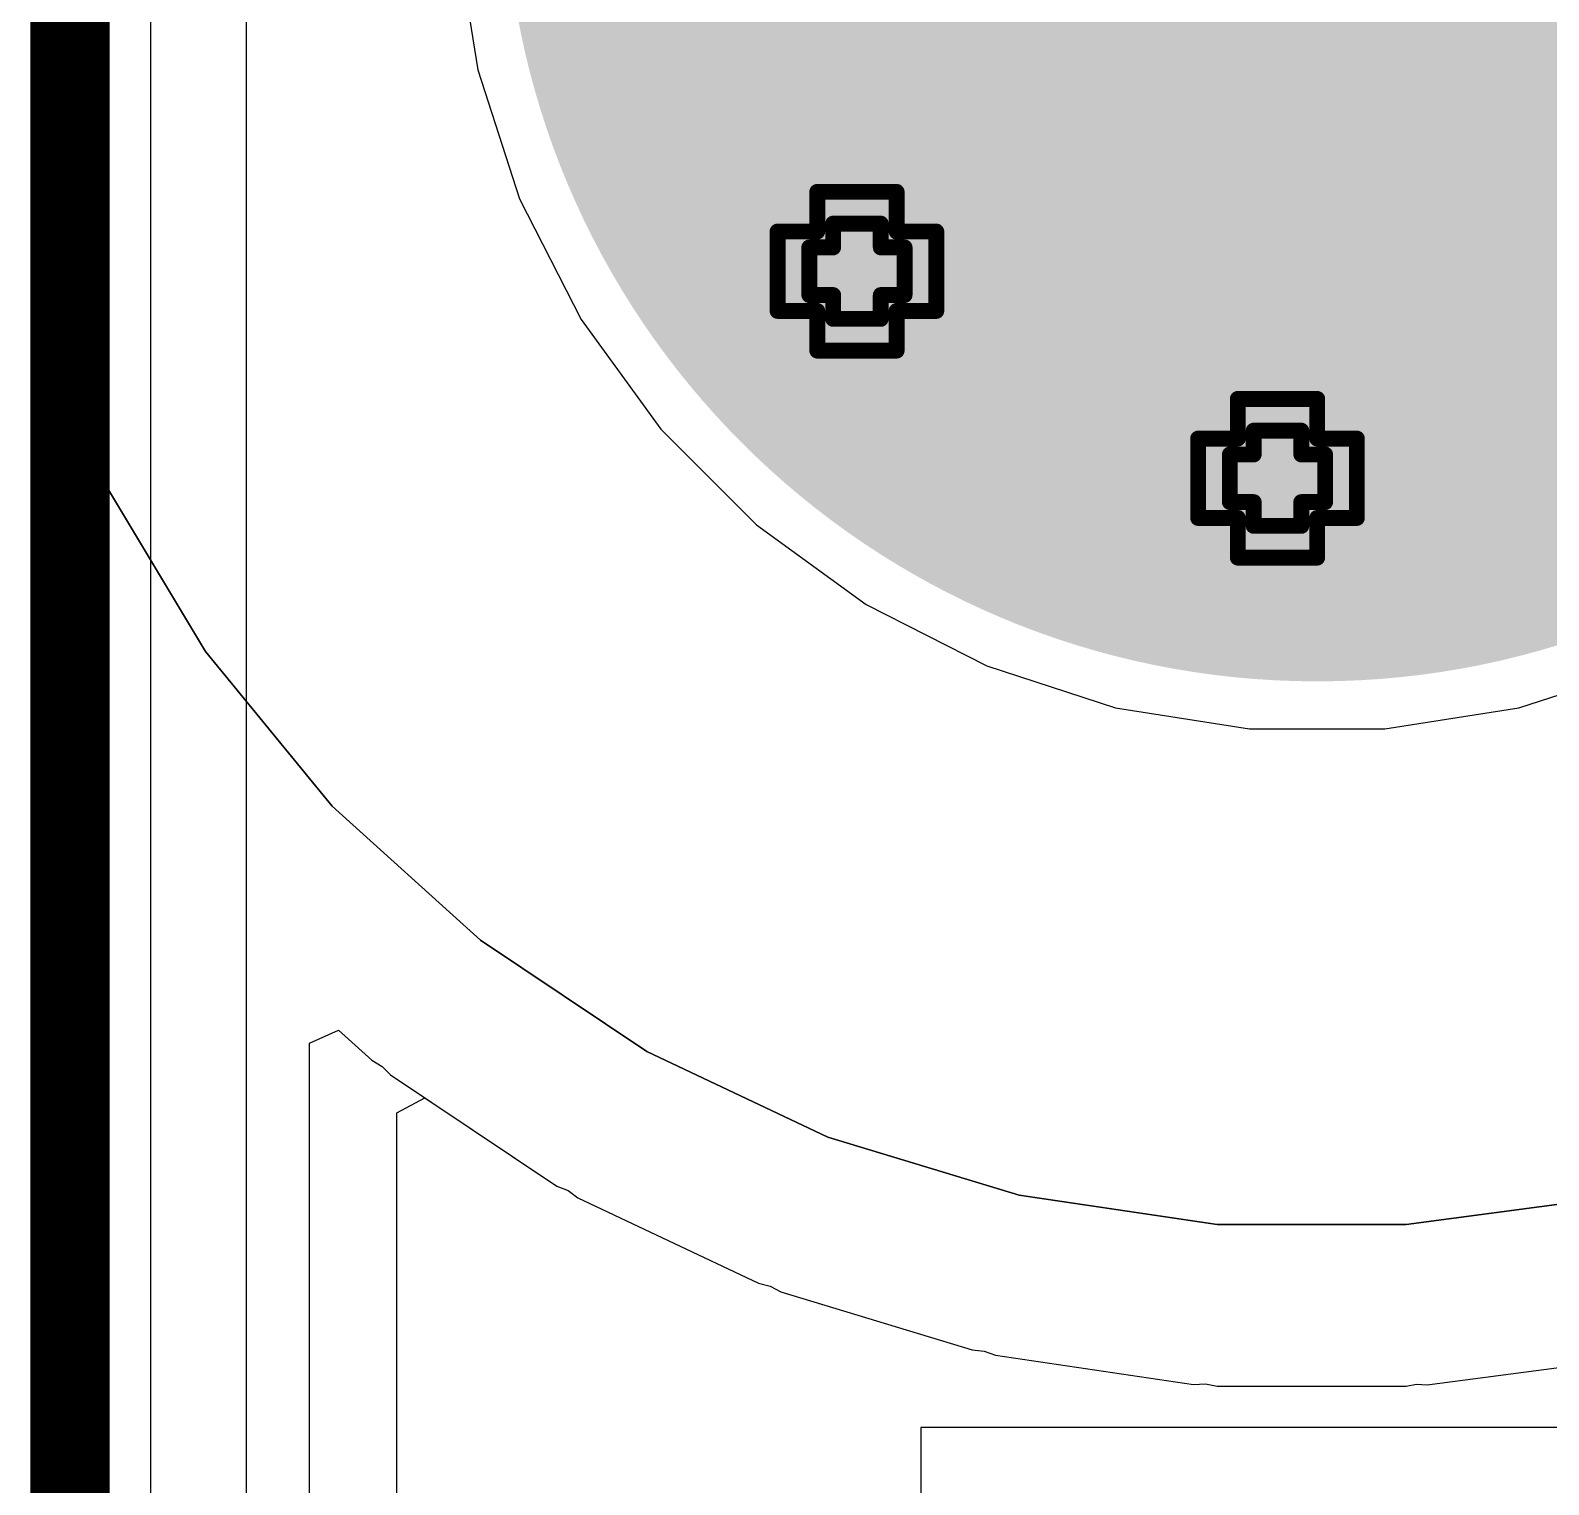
# Model space of a CAD drawing. Header units: inches. Extents: x -3 to 5259, y -3 to 5282.
# Drawn here: x -2.849 to 2.009, y 98.096 to 102.75 of the extents above; entities that cross this region are included whole.
import ezdxf

# ---------------------------------------------------------------- set-up
doc = ezdxf.new("R2010")
doc.units = ezdxf.units.IN
for name, color, linetype in [('Board Outline', 216, 'Continuous'), ('Bottom Layer', 5, 'Continuous'), ('Bottom Solder', 6, 'Continuous'), ('Drill Drawing', 1, 'Continuous'), ('Layer 1', 16, 'Continuous'), ('Layer 2', 76, 'Continuous'), ('Multi-Layer', 9, 'Continuous'), ('Pad Holes', 156, 'Continuous'), ('Top Layer', 1, 'Continuous'), ('Top Solder', 216, 'Continuous'), ('Via Holes', 16, 'Continuous')]:
    doc.layers.add(name, color=color, linetype=linetype)

msp = doc.modelspace()

# ---------------------------------------------------------------- hatches: boundary and pattern name
at = {"layer": 'Bottom Layer'}
h = msp.add_hatch(color=5, dxfattribs=at)
edge = h.paths.add_edge_path()
edge.add_arc((1.2683, 103.2683), 2.5, 0, 360)
h = msp.add_hatch(color=5, dxfattribs=at)
edge = h.paths.add_edge_path()
edge.add_arc((-0.2044, 101.9793), 0.3, 0, 360)
h = msp.add_hatch(color=5, dxfattribs=at)
edge = h.paths.add_edge_path()
edge.add_arc((1.1413, 101.3167), 0.3, 0, 360)
at = {"layer": 'Bottom Solder'}
h = msp.add_hatch(color=6, dxfattribs=at)
edge = h.paths.add_edge_path()
edge.add_arc((1.2683, 103.2683), 2.6016, 0, 360)
h = msp.add_hatch(color=6, dxfattribs=at)
edge = h.paths.add_edge_path()
edge.add_arc((-0.2044, 101.9793), 0.4016, 0, 360)
h = msp.add_hatch(color=6, dxfattribs=at)
edge = h.paths.add_edge_path()
edge.add_arc((1.1413, 101.3167), 0.4016, 0, 360)
at = {"layer": 'Layer 1'}
h = msp.add_hatch(color=16, dxfattribs=at)
edge = h.paths.add_edge_path()
edge.add_arc((1.2683, 103.2683), 2.5, 0, 360)
h = msp.add_hatch(color=16, dxfattribs=at)
edge = h.paths.add_edge_path()
edge.add_arc((-0.2044, 101.9793), 0.3, 0, 360)
h = msp.add_hatch(color=16, dxfattribs=at)
edge = h.paths.add_edge_path()
edge.add_arc((1.1413, 101.3167), 0.3, 0, 360)
at = {"layer": 'Layer 2'}
h = msp.add_hatch(color=76, dxfattribs=at)
edge = h.paths.add_edge_path()
edge.add_arc((1.2683, 103.2683), 2.5, 0, 360)
h = msp.add_hatch(color=76, dxfattribs=at)
edge = h.paths.add_edge_path()
edge.add_arc((-0.2044, 101.9793), 0.3, 0, 360)
h = msp.add_hatch(color=76, dxfattribs=at)
edge = h.paths.add_edge_path()
edge.add_arc((1.1413, 101.3167), 0.3, 0, 360)
at = {"layer": 'Multi-Layer'}
h = msp.add_hatch(color=9, dxfattribs=at)
edge = h.paths.add_edge_path()
edge.add_arc((1.2683, 103.2683), 2.5, 0, 360)
at = {"layer": 'Pad Holes'}
h = msp.add_hatch(color=7, dxfattribs=at)
edge = h.paths.add_edge_path()
edge.add_arc((1.2683, 103.2683), 1.55, 0, 360)
at = {"layer": 'Top Layer'}
h = msp.add_hatch(color=1, dxfattribs=at)
edge = h.paths.add_edge_path()
edge.add_arc((1.2683, 103.2683), 2.5, 0, 360)
h = msp.add_hatch(color=1, dxfattribs=at)
edge = h.paths.add_edge_path()
edge.add_arc((-0.2044, 101.9793), 0.3, 0, 360)
h = msp.add_hatch(color=1, dxfattribs=at)
edge = h.paths.add_edge_path()
edge.add_arc((1.1413, 101.3167), 0.3, 0, 360)
at = {"layer": 'Top Solder'}
h = msp.add_hatch(color=216, dxfattribs=at)
edge = h.paths.add_edge_path()
edge.add_arc((1.2683, 103.2683), 2.6016, 0, 360)
h = msp.add_hatch(color=216, dxfattribs=at)
edge = h.paths.add_edge_path()
edge.add_arc((-0.2044, 101.9793), 0.4016, 0, 360)
h = msp.add_hatch(color=216, dxfattribs=at)
edge = h.paths.add_edge_path()
edge.add_arc((1.1413, 101.3167), 0.4016, 0, 360)
at = {"layer": 'Via Holes'}
h = msp.add_hatch(color=7, dxfattribs=at)
edge = h.paths.add_edge_path()
edge.add_arc((-0.2044, 101.9793), 0.15, 0, 360)
h = msp.add_hatch(color=7, dxfattribs=at)
edge = h.paths.add_edge_path()
edge.add_arc((1.1413, 101.3167), 0.15, 0, 360)

# ---------------------------------------------------------------- linework, layer by layer
at = {"layer": 'Board Outline'}
msp.add_lwpolyline([(-2.7223, -2.7223, 0.254, 0.254, 0), (-2.7223, 107.2777, 0.254, 0.254, 0)], format="xyseb", dxfattribs=at)
at = {"layer": 'Bottom Layer'}
for p, q in [((-2.741, 107.259), (-2.741, 101.6076)), ((-2.741, 101.6076), (-2.6185, 101.3119)), ((-2.6185, 101.3119), (-2.2894, 100.7627)), ((-2.2894, 100.7627), (-1.8832, 100.2678)), ((-1.8832, 100.2678), (-1.4088, 99.8379)), ((-1.4088, 99.8379), (-0.8765, 99.4822)), ((-0.8765, 99.4822), (-0.2977, 99.2084)), ((-1.6764, 99.286), (-1.5868, 99.3339)), ((-1.5868, 99.3339), (-1.1643, 99.0515)), ((-1.6764, 75.438), (-1.6764, 99.286)), ((-0.2977, 99.2084), (0.3149, 99.0226)), ((-1.1643, 99.0515), (-1.1288, 99.0368)), ((-1.1288, 99.0368), (-1.098, 99.014)), ((-1.098, 99.014), (-0.5192, 98.7402)), ((0.3149, 99.0226), (0.9482, 98.9287)), ((1.5528, 98.9287), (2.1168, 99.0029)), ((0.9482, 98.9287), (1.2683, 98.9287)), ((1.2683, 98.9287), (1.5528, 98.9287)), ((-0.5192, 98.7402), (-0.482, 98.7309)), ((-0.482, 98.7309), (-0.4481, 98.7128)), ((-0.4481, 98.7128), (0.1646, 98.527)), ((0.1646, 98.527), (0.2028, 98.5232)), ((0.2028, 98.5232), (0.2389, 98.5103)), ((0.2389, 98.5103), (0.8722, 98.4163)), ((1.6204, 98.4151), (2.1844, 98.4894)), ((0.8722, 98.4163), (0.9106, 98.4182)), ((0.9106, 98.4182), (0.9482, 98.4107)), ((0.9482, 98.4107), (1.5528, 98.4107)), ((1.5528, 98.4107), (1.5863, 98.4174)), ((1.5863, 98.4174), (1.6204, 98.4151))]:
    msp.add_line(p, q, dxfattribs=at)
at = {"layer": 'Bottom Solder'}
for p, q in [((-2.741, 107.259), (-2.741, 101.6076)), ((-2.741, 101.6076), (-2.6185, 101.3119)), ((-2.6185, 101.3119), (-2.2894, 100.7627)), ((-2.2894, 100.7627), (-1.8832, 100.2678)), ((-1.8832, 100.2678), (-1.4088, 99.8379)), ((-1.4088, 99.8379), (-0.8765, 99.4822)), ((-0.8765, 99.4822), (-0.2977, 99.2084)), ((-0.2977, 99.2084), (0.3149, 99.0226)), ((0.3149, 99.0226), (0.9482, 98.9287)), ((1.5528, 98.9287), (2.1168, 99.0029)), ((0.9482, 98.9287), (1.2683, 98.9287)), ((1.2683, 98.9287), (1.5528, 98.9287))]:
    msp.add_line(p, q, dxfattribs=at)
at = {"layer": 'Drill Drawing'}
for points in [[(-0.3314, 102.1063, 0.0508, 0.0508, 0), (-0.3314, 102.2333, 0.0508, 0.0508, 0)], [(-0.3314, 102.2333, 0.0508, 0.0508, 0), (-0.0774, 102.2333, 0.0508, 0.0508, 0)], [(-0.0774, 102.1063, 0.0508, 0.0508, 0), (-0.0774, 102.2333, 0.0508, 0.0508, 0)], [(-0.4584, 101.8523, 0.0508, 0.0508, 0), (-0.4584, 102.1063, 0.0508, 0.0508, 0)], [(-0.4584, 102.1063, 0.0508, 0.0508, 0), (-0.3314, 102.1063, 0.0508, 0.0508, 0)], [(-0.2806, 102.0555, 0.0508, 0.0508, 0), (-0.2806, 102.1317, 0.0508, 0.0508, 0)], [(-0.2806, 102.1317, 0.0508, 0.0508, 0), (-0.1282, 102.1317, 0.0508, 0.0508, 0)], [(-0.1282, 102.0555, 0.0508, 0.0508, 0), (-0.1282, 102.1317, 0.0508, 0.0508, 0)], [(-0.0774, 102.1063, 0.0508, 0.0508, 0), (0.0496, 102.1063, 0.0508, 0.0508, 0)], [(0.0496, 101.8523, 0.0508, 0.0508, 0), (0.0496, 102.1063, 0.0508, 0.0508, 0)], [(-0.3568, 101.9031, 0.0508, 0.0508, 0), (-0.3568, 102.0555, 0.0508, 0.0508, 0)], [(-0.3568, 102.0555, 0.0508, 0.0508, 0), (-0.2806, 102.0555, 0.0508, 0.0508, 0)], [(-0.1282, 102.0555, 0.0508, 0.0508, 0), (-0.052, 102.0555, 0.0508, 0.0508, 0)], [(-0.052, 101.9031, 0.0508, 0.0508, 0), (-0.052, 102.0555, 0.0508, 0.0508, 0)], [(-0.3568, 101.9031, 0.0508, 0.0508, 0), (-0.2806, 101.9031, 0.0508, 0.0508, 0)], [(-0.2806, 101.8269, 0.0508, 0.0508, 0), (-0.2806, 101.9031, 0.0508, 0.0508, 0)], [(-0.1282, 101.9031, 0.0508, 0.0508, 0), (-0.052, 101.9031, 0.0508, 0.0508, 0)], [(-0.1282, 101.8269, 0.0508, 0.0508, 0), (-0.1282, 101.9031, 0.0508, 0.0508, 0)], [(-0.4584, 101.8523, 0.0508, 0.0508, 0), (-0.3314, 101.8523, 0.0508, 0.0508, 0)], [(-0.3314, 101.7253, 0.0508, 0.0508, 0), (-0.3314, 101.8523, 0.0508, 0.0508, 0)], [(-0.0774, 101.8523, 0.0508, 0.0508, 0), (0.0496, 101.8523, 0.0508, 0.0508, 0)], [(-0.0774, 101.7253, 0.0508, 0.0508, 0), (-0.0774, 101.8523, 0.0508, 0.0508, 0)], [(-0.2806, 101.8269, 0.0508, 0.0508, 0), (-0.1282, 101.8269, 0.0508, 0.0508, 0)], [(-0.3314, 101.7253, 0.0508, 0.0508, 0), (-0.0774, 101.7253, 0.0508, 0.0508, 0)], [(1.0143, 101.4437, 0.0508, 0.0508, 0), (1.0143, 101.5707, 0.0508, 0.0508, 0)], [(1.0143, 101.5707, 0.0508, 0.0508, 0), (1.2683, 101.5707, 0.0508, 0.0508, 0)], [(1.2683, 101.4437, 0.0508, 0.0508, 0), (1.2683, 101.5707, 0.0508, 0.0508, 0)], [(1.0651, 101.3929, 0.0508, 0.0508, 0), (1.0651, 101.4691, 0.0508, 0.0508, 0)], [(1.0651, 101.4691, 0.0508, 0.0508, 0), (1.2175, 101.4691, 0.0508, 0.0508, 0)], [(1.2175, 101.3929, 0.0508, 0.0508, 0), (1.2175, 101.4691, 0.0508, 0.0508, 0)], [(0.8873, 101.1897, 0.0508, 0.0508, 0), (0.8873, 101.4437, 0.0508, 0.0508, 0)], [(0.8873, 101.4437, 0.0508, 0.0508, 0), (1.0143, 101.4437, 0.0508, 0.0508, 0)], [(1.2683, 101.4437, 0.0508, 0.0508, 0), (1.3953, 101.4437, 0.0508, 0.0508, 0)], [(1.3953, 101.1897, 0.0508, 0.0508, 0), (1.3953, 101.4437, 0.0508, 0.0508, 0)], [(0.9889, 101.2405, 0.0508, 0.0508, 0), (0.9889, 101.3929, 0.0508, 0.0508, 0)], [(0.9889, 101.3929, 0.0508, 0.0508, 0), (1.0651, 101.3929, 0.0508, 0.0508, 0)], [(1.2175, 101.3929, 0.0508, 0.0508, 0), (1.2937, 101.3929, 0.0508, 0.0508, 0)], [(1.2937, 101.2405, 0.0508, 0.0508, 0), (1.2937, 101.3929, 0.0508, 0.0508, 0)], [(0.9889, 101.2405, 0.0508, 0.0508, 0), (1.0651, 101.2405, 0.0508, 0.0508, 0)], [(1.0651, 101.1643, 0.0508, 0.0508, 0), (1.0651, 101.2405, 0.0508, 0.0508, 0)], [(1.2175, 101.2405, 0.0508, 0.0508, 0), (1.2937, 101.2405, 0.0508, 0.0508, 0)], [(1.2175, 101.1643, 0.0508, 0.0508, 0), (1.2175, 101.2405, 0.0508, 0.0508, 0)], [(0.8873, 101.1897, 0.0508, 0.0508, 0), (1.0143, 101.1897, 0.0508, 0.0508, 0)], [(1.0143, 101.0627, 0.0508, 0.0508, 0), (1.0143, 101.1897, 0.0508, 0.0508, 0)], [(1.2683, 101.1897, 0.0508, 0.0508, 0), (1.3953, 101.1897, 0.0508, 0.0508, 0)], [(1.2683, 101.0627, 0.0508, 0.0508, 0), (1.2683, 101.1897, 0.0508, 0.0508, 0)], [(1.0651, 101.1643, 0.0508, 0.0508, 0), (1.2175, 101.1643, 0.0508, 0.0508, 0)], [(1.0143, 101.0627, 0.0508, 0.0508, 0), (1.2683, 101.0627, 0.0508, 0.0508, 0)]]:
    msp.add_lwpolyline(points, format="xyseb", dxfattribs=at)
for points in [[(-0.3441, 102.2333, 0.0254, 0.0254, 1), (-0.3187, 102.2333, 0.0254, 0.0254, 1)], [(-0.3441, 102.2333, 0.0254, 0.0254, 1), (-0.3187, 102.2333, 0.0254, 0.0254, 1)], [(-0.0901, 102.2333, 0.0254, 0.0254, 1), (-0.0647, 102.2333, 0.0254, 0.0254, 1)], [(-0.0901, 102.2333, 0.0254, 0.0254, 1), (-0.0647, 102.2333, 0.0254, 0.0254, 1)], [(-0.4711, 102.1063, 0.0254, 0.0254, 1), (-0.4457, 102.1063, 0.0254, 0.0254, 1)], [(-0.4711, 102.1063, 0.0254, 0.0254, 1), (-0.4457, 102.1063, 0.0254, 0.0254, 1)], [(-0.3441, 102.1063, 0.0254, 0.0254, 1), (-0.3187, 102.1063, 0.0254, 0.0254, 1)], [(-0.3441, 102.1063, 0.0254, 0.0254, 1), (-0.3187, 102.1063, 0.0254, 0.0254, 1)], [(-0.2933, 102.1317, 0.0254, 0.0254, 1), (-0.2679, 102.1317, 0.0254, 0.0254, 1)], [(-0.2933, 102.1317, 0.0254, 0.0254, 1), (-0.2679, 102.1317, 0.0254, 0.0254, 1)], [(-0.1409, 102.1317, 0.0254, 0.0254, 1), (-0.1155, 102.1317, 0.0254, 0.0254, 1)], [(-0.1409, 102.1317, 0.0254, 0.0254, 1), (-0.1155, 102.1317, 0.0254, 0.0254, 1)], [(-0.0901, 102.1063, 0.0254, 0.0254, 1), (-0.0647, 102.1063, 0.0254, 0.0254, 1)], [(-0.0901, 102.1063, 0.0254, 0.0254, 1), (-0.0647, 102.1063, 0.0254, 0.0254, 1)], [(0.0369, 102.1063, 0.0254, 0.0254, 1), (0.0623, 102.1063, 0.0254, 0.0254, 1)], [(0.0369, 102.1063, 0.0254, 0.0254, 1), (0.0623, 102.1063, 0.0254, 0.0254, 1)], [(-0.3695, 102.0555, 0.0254, 0.0254, 1), (-0.3441, 102.0555, 0.0254, 0.0254, 1)], [(-0.3695, 102.0555, 0.0254, 0.0254, 1), (-0.3441, 102.0555, 0.0254, 0.0254, 1)], [(-0.2933, 102.0555, 0.0254, 0.0254, 1), (-0.2679, 102.0555, 0.0254, 0.0254, 1)], [(-0.2933, 102.0555, 0.0254, 0.0254, 1), (-0.2679, 102.0555, 0.0254, 0.0254, 1)], [(-0.1409, 102.0555, 0.0254, 0.0254, 1), (-0.1155, 102.0555, 0.0254, 0.0254, 1)], [(-0.1409, 102.0555, 0.0254, 0.0254, 1), (-0.1155, 102.0555, 0.0254, 0.0254, 1)], [(-0.0647, 102.0555, 0.0254, 0.0254, 1), (-0.0393, 102.0555, 0.0254, 0.0254, 1)], [(-0.0647, 102.0555, 0.0254, 0.0254, 1), (-0.0393, 102.0555, 0.0254, 0.0254, 1)], [(-0.3695, 101.9031, 0.0254, 0.0254, 1), (-0.3441, 101.9031, 0.0254, 0.0254, 1)], [(-0.3695, 101.9031, 0.0254, 0.0254, 1), (-0.3441, 101.9031, 0.0254, 0.0254, 1)], [(-0.2933, 101.9031, 0.0254, 0.0254, 1), (-0.2679, 101.9031, 0.0254, 0.0254, 1)], [(-0.2933, 101.9031, 0.0254, 0.0254, 1), (-0.2679, 101.9031, 0.0254, 0.0254, 1)], [(-0.1409, 101.9031, 0.0254, 0.0254, 1), (-0.1155, 101.9031, 0.0254, 0.0254, 1)], [(-0.1409, 101.9031, 0.0254, 0.0254, 1), (-0.1155, 101.9031, 0.0254, 0.0254, 1)], [(-0.0647, 101.9031, 0.0254, 0.0254, 1), (-0.0393, 101.9031, 0.0254, 0.0254, 1)], [(-0.0647, 101.9031, 0.0254, 0.0254, 1), (-0.0393, 101.9031, 0.0254, 0.0254, 1)], [(-0.4711, 101.8523, 0.0254, 0.0254, 1), (-0.4457, 101.8523, 0.0254, 0.0254, 1)], [(-0.4711, 101.8523, 0.0254, 0.0254, 1), (-0.4457, 101.8523, 0.0254, 0.0254, 1)], [(-0.3441, 101.8523, 0.0254, 0.0254, 1), (-0.3187, 101.8523, 0.0254, 0.0254, 1)], [(-0.3441, 101.8523, 0.0254, 0.0254, 1), (-0.3187, 101.8523, 0.0254, 0.0254, 1)], [(-0.0901, 101.8523, 0.0254, 0.0254, 1), (-0.0647, 101.8523, 0.0254, 0.0254, 1)], [(-0.0901, 101.8523, 0.0254, 0.0254, 1), (-0.0647, 101.8523, 0.0254, 0.0254, 1)], [(0.0369, 101.8523, 0.0254, 0.0254, 1), (0.0623, 101.8523, 0.0254, 0.0254, 1)], [(0.0369, 101.8523, 0.0254, 0.0254, 1), (0.0623, 101.8523, 0.0254, 0.0254, 1)], [(-0.2933, 101.8269, 0.0254, 0.0254, 1), (-0.2679, 101.8269, 0.0254, 0.0254, 1)], [(-0.2933, 101.8269, 0.0254, 0.0254, 1), (-0.2679, 101.8269, 0.0254, 0.0254, 1)], [(-0.1409, 101.8269, 0.0254, 0.0254, 1), (-0.1155, 101.8269, 0.0254, 0.0254, 1)], [(-0.1409, 101.8269, 0.0254, 0.0254, 1), (-0.1155, 101.8269, 0.0254, 0.0254, 1)], [(-0.3441, 101.7253, 0.0254, 0.0254, 1), (-0.3187, 101.7253, 0.0254, 0.0254, 1)], [(-0.3441, 101.7253, 0.0254, 0.0254, 1), (-0.3187, 101.7253, 0.0254, 0.0254, 1)], [(-0.0901, 101.7253, 0.0254, 0.0254, 1), (-0.0647, 101.7253, 0.0254, 0.0254, 1)], [(-0.0901, 101.7253, 0.0254, 0.0254, 1), (-0.0647, 101.7253, 0.0254, 0.0254, 1)], [(1.0016, 101.5707, 0.0254, 0.0254, 1), (1.027, 101.5707, 0.0254, 0.0254, 1)], [(1.0016, 101.5707, 0.0254, 0.0254, 1), (1.027, 101.5707, 0.0254, 0.0254, 1)], [(1.2556, 101.5707, 0.0254, 0.0254, 1), (1.281, 101.5707, 0.0254, 0.0254, 1)], [(1.2556, 101.5707, 0.0254, 0.0254, 1), (1.281, 101.5707, 0.0254, 0.0254, 1)], [(1.0524, 101.4691, 0.0254, 0.0254, 1), (1.0778, 101.4691, 0.0254, 0.0254, 1)], [(1.0524, 101.4691, 0.0254, 0.0254, 1), (1.0778, 101.4691, 0.0254, 0.0254, 1)], [(1.2048, 101.4691, 0.0254, 0.0254, 1), (1.2302, 101.4691, 0.0254, 0.0254, 1)], [(1.2048, 101.4691, 0.0254, 0.0254, 1), (1.2302, 101.4691, 0.0254, 0.0254, 1)], [(0.8746, 101.4437, 0.0254, 0.0254, 1), (0.9, 101.4437, 0.0254, 0.0254, 1)], [(0.8746, 101.4437, 0.0254, 0.0254, 1), (0.9, 101.4437, 0.0254, 0.0254, 1)], [(1.0016, 101.4437, 0.0254, 0.0254, 1), (1.027, 101.4437, 0.0254, 0.0254, 1)], [(1.0016, 101.4437, 0.0254, 0.0254, 1), (1.027, 101.4437, 0.0254, 0.0254, 1)], [(1.2556, 101.4437, 0.0254, 0.0254, 1), (1.281, 101.4437, 0.0254, 0.0254, 1)], [(1.2556, 101.4437, 0.0254, 0.0254, 1), (1.281, 101.4437, 0.0254, 0.0254, 1)], [(1.3826, 101.4437, 0.0254, 0.0254, 1), (1.408, 101.4437, 0.0254, 0.0254, 1)], [(1.3826, 101.4437, 0.0254, 0.0254, 1), (1.408, 101.4437, 0.0254, 0.0254, 1)], [(0.9762, 101.3929, 0.0254, 0.0254, 1), (1.0016, 101.3929, 0.0254, 0.0254, 1)], [(0.9762, 101.3929, 0.0254, 0.0254, 1), (1.0016, 101.3929, 0.0254, 0.0254, 1)], [(1.0524, 101.3929, 0.0254, 0.0254, 1), (1.0778, 101.3929, 0.0254, 0.0254, 1)], [(1.0524, 101.3929, 0.0254, 0.0254, 1), (1.0778, 101.3929, 0.0254, 0.0254, 1)], [(1.2048, 101.3929, 0.0254, 0.0254, 1), (1.2302, 101.3929, 0.0254, 0.0254, 1)], [(1.2048, 101.3929, 0.0254, 0.0254, 1), (1.2302, 101.3929, 0.0254, 0.0254, 1)], [(1.281, 101.3929, 0.0254, 0.0254, 1), (1.3064, 101.3929, 0.0254, 0.0254, 1)], [(1.281, 101.3929, 0.0254, 0.0254, 1), (1.3064, 101.3929, 0.0254, 0.0254, 1)], [(0.9762, 101.2405, 0.0254, 0.0254, 1), (1.0016, 101.2405, 0.0254, 0.0254, 1)], [(0.9762, 101.2405, 0.0254, 0.0254, 1), (1.0016, 101.2405, 0.0254, 0.0254, 1)], [(1.0524, 101.2405, 0.0254, 0.0254, 1), (1.0778, 101.2405, 0.0254, 0.0254, 1)], [(1.0524, 101.2405, 0.0254, 0.0254, 1), (1.0778, 101.2405, 0.0254, 0.0254, 1)], [(1.2048, 101.2405, 0.0254, 0.0254, 1), (1.2302, 101.2405, 0.0254, 0.0254, 1)], [(1.2048, 101.2405, 0.0254, 0.0254, 1), (1.2302, 101.2405, 0.0254, 0.0254, 1)], [(1.281, 101.2405, 0.0254, 0.0254, 1), (1.3064, 101.2405, 0.0254, 0.0254, 1)], [(1.281, 101.2405, 0.0254, 0.0254, 1), (1.3064, 101.2405, 0.0254, 0.0254, 1)], [(0.8746, 101.1897, 0.0254, 0.0254, 1), (0.9, 101.1897, 0.0254, 0.0254, 1)], [(0.8746, 101.1897, 0.0254, 0.0254, 1), (0.9, 101.1897, 0.0254, 0.0254, 1)], [(1.0016, 101.1897, 0.0254, 0.0254, 1), (1.027, 101.1897, 0.0254, 0.0254, 1)], [(1.0016, 101.1897, 0.0254, 0.0254, 1), (1.027, 101.1897, 0.0254, 0.0254, 1)], [(1.2556, 101.1897, 0.0254, 0.0254, 1), (1.281, 101.1897, 0.0254, 0.0254, 1)], [(1.2556, 101.1897, 0.0254, 0.0254, 1), (1.281, 101.1897, 0.0254, 0.0254, 1)], [(1.3826, 101.1897, 0.0254, 0.0254, 1), (1.408, 101.1897, 0.0254, 0.0254, 1)], [(1.3826, 101.1897, 0.0254, 0.0254, 1), (1.408, 101.1897, 0.0254, 0.0254, 1)], [(1.0524, 101.1643, 0.0254, 0.0254, 1), (1.0778, 101.1643, 0.0254, 0.0254, 1)], [(1.0524, 101.1643, 0.0254, 0.0254, 1), (1.0778, 101.1643, 0.0254, 0.0254, 1)], [(1.2048, 101.1643, 0.0254, 0.0254, 1), (1.2302, 101.1643, 0.0254, 0.0254, 1)], [(1.2048, 101.1643, 0.0254, 0.0254, 1), (1.2302, 101.1643, 0.0254, 0.0254, 1)], [(1.0016, 101.0627, 0.0254, 0.0254, 1), (1.027, 101.0627, 0.0254, 0.0254, 1)], [(1.0016, 101.0627, 0.0254, 0.0254, 1), (1.027, 101.0627, 0.0254, 0.0254, 1)], [(1.2556, 101.0627, 0.0254, 0.0254, 1), (1.281, 101.0627, 0.0254, 0.0254, 1)], [(1.2556, 101.0627, 0.0254, 0.0254, 1), (1.281, 101.0627, 0.0254, 0.0254, 1)]]:
    msp.add_lwpolyline(points, format="xyseb", close=True, dxfattribs=at)
at = {"layer": 'Layer 1'}
for p, q in [((-2.4634, -2.4634), (-2.4634, 107.0187)), ((6.5114, 98.279), (0, 98.279)), ((0, 98.279), (0, 28.702))]:
    msp.add_line(p, q, dxfattribs=at)
at = {"layer": 'Layer 2'}
for p, q in [((-2.1576, -2.0155), (-2.1576, 106.5637)), ((-1.4857, 103.0516), (-1.4179, 102.6234)), ((-1.4179, 102.6234), (-1.2839, 102.2112)), ((-1.2839, 102.2112), (-1.0871, 101.8249)), ((-1.0871, 101.8249), (-0.8323, 101.4742)), ((-0.8323, 101.4742), (-0.5258, 101.1677)), ((-0.5258, 101.1677), (-0.1751, 100.9129)), ((-0.1751, 100.9129), (0.2112, 100.7161)), ((0.2112, 100.7161), (0.6234, 100.5822)), ((1.9132, 100.5822), (2.3255, 100.7161)), ((0.6234, 100.5822), (1.0516, 100.5143)), ((1.4851, 100.5143), (1.9132, 100.5822)), ((1.0516, 100.5143), (1.4851, 100.5143))]:
    msp.add_line(p, q, dxfattribs=at)
at = {"layer": 'Top Layer'}
for p, q in [((-2.741, 107.259), (-2.741, 101.6076)), ((-2.741, 101.6076), (-2.6185, 101.3119)), ((-2.6185, 101.3119), (-2.2894, 100.7627)), ((-2.2894, 100.7627), (-1.8832, 100.2678)), ((-1.8832, 100.2678), (-1.4088, 99.8379)), ((-1.4088, 99.8379), (-0.8765, 99.4822)), ((-1.9558, 99.5092), (-1.8629, 99.5504)), ((-1.8629, 99.5504), (-1.7567, 99.4541)), ((-1.9558, 24.2302), (-1.9558, 99.5092)), ((-1.7567, 99.4541), (-1.7237, 99.4344)), ((-0.8765, 99.4822), (-0.2977, 99.2084)), ((-1.7237, 99.4344), (-1.6966, 99.4072)), ((-1.6966, 99.4072), (-1.1643, 99.0515)), ((-0.2977, 99.2084), (0.3149, 99.0226)), ((-1.1643, 99.0515), (-1.1288, 99.0368)), ((-1.1288, 99.0368), (-1.098, 99.014)), ((-1.098, 99.014), (-0.5192, 98.7402)), ((0.3149, 99.0226), (0.9482, 98.9287)), ((1.5528, 98.9287), (2.1168, 99.0029)), ((0.9482, 98.9287), (1.2683, 98.9287)), ((1.2683, 98.9287), (1.5528, 98.9287)), ((-0.5192, 98.7402), (-0.482, 98.7309)), ((-0.482, 98.7309), (-0.4481, 98.7128)), ((-0.4481, 98.7128), (0.1646, 98.527)), ((0.1646, 98.527), (0.2028, 98.5232)), ((0.2028, 98.5232), (0.2389, 98.5103)), ((0.2389, 98.5103), (0.8722, 98.4163)), ((1.6204, 98.4151), (2.1844, 98.4894)), ((0.8722, 98.4163), (0.9106, 98.4182)), ((0.9106, 98.4182), (0.9482, 98.4107)), ((0.9482, 98.4107), (1.5528, 98.4107)), ((1.5528, 98.4107), (1.5863, 98.4174)), ((1.5863, 98.4174), (1.6204, 98.4151))]:
    msp.add_line(p, q, dxfattribs=at)
at = {"layer": 'Top Solder'}
for p, q in [((-2.741, 101.6076), (-2.741, 107.259)), ((-2.741, 101.6076), (-2.741, 101.6076)), ((-2.6185, 101.3119), (-2.741, 101.6076)), ((-2.2894, 100.7627), (-2.6185, 101.3119)), ((-1.8832, 100.2678), (-2.2894, 100.7627)), ((-1.4088, 99.8379), (-1.8832, 100.2678)), ((-0.8765, 99.4822), (-1.4088, 99.8379)), ((-0.2978, 99.2084), (-0.8765, 99.4822)), ((0.3149, 99.0226), (-0.2978, 99.2084)), ((0.9482, 98.9287), (0.3149, 99.0226)), ((2.1168, 99.0029), (1.5528, 98.9287)), ((1.2683, 98.9287), (0.9482, 98.9287)), ((1.5528, 98.9287), (1.2683, 98.9287))]:
    msp.add_line(p, q, dxfattribs=at)

doc.saveas('drawing.dxf')
